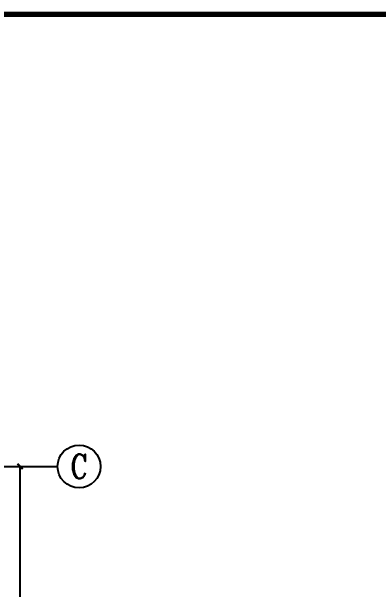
# Model space of a CAD drawing. Extents: x 54907 to 703237, y -798661 to -546661.
# Drawn here: x 235073 to 245340, y -753273 to -737086 of the extents above; entities that cross this region are included whole.
import ezdxf
from ezdxf.enums import TextEntityAlignment as Align

# ---------------------------------------------------------------- set-up
doc = ezdxf.new("R2010")
doc.units = 0
doc.header["$LTSCALE"] = 1000
doc.header["$MEASUREMENT"] = 0
for name, color, linetype in [('AXIS', 3, 'Continuous'), ('AXIS_TEXT', 7, 'Continuous'), ('PUB_TITLE', 4, 'Continuous')]:
    doc.layers.add(name, color=color, linetype=linetype)
doc.styles.add('_TCH_AXIS', font='COMPLEX', dxfattribs={"bigfont": 'GBCBIG'})
doc.styles.add('_TCH_DIM_T3', font='SIMPLEX', dxfattribs={"width": 0.705882, "bigfont": 'GBCBIG'})
doc.styles.add('COMPLEX', font='COMPLEX')
doc.dimstyles.new('_TCH_ARCH&&150', dxfattribs={"dimtxt": 446.25, "dimasz": 150, "dimexe": 375, "dimexo": 450, "dimgap": 150, "dimtad": 1, "dimdec": 0, "dimzin": 0, "dimdsep": 46, "dimtxsty": '_TCH_DIM_T3', "dimblk": 'ARCHTICK', "dimcen": 0.09, "dimclrt": 7, "dimazin": 2, "dimtfac": 1, "dimtdec": 0, "dimtix": 1, "dimtmove": 2, "dimatfit": 3, "dimldrblk": 'ARCHTICK', "dimfxl": 0, "dimtolj": 1, "dimtzin": 0, "dimarcsym": 0})

# ---------------------------------------------------------------- blocks, each defined once
blk = doc.blocks.new('_ArchTick')
at = {"color": 0, "linetype": 'ByBlock', "const_width": 0.4}
blk.add_lwpolyline([(-0.5, -0.5), (0.5, 0.5)], dxfattribs=at)
blk = doc.blocks.new('*D195')
at = {"layer": 'AXIS', "color": 0, "lineweight": -2}
for p, q in [((230812, -749829), (235687, -749829)), ((235312, -779329), (235312, -749829)), ((230812, -779329), (235687, -779329))]:
    blk.add_line(p, q, dxfattribs=at)
at = {"layer": 'Defpoints', "color": 0}
for p in [(230362, -749829), (235312, -749829), (230362, -779329)]:
    blk.add_point(p, dxfattribs=at)
at = {"layer": 'AXIS', "color": 0, "lineweight": -2, "xscale": 150, "yscale": 150, "zscale": 150}
for p, rotation in [((235312, -749829), 90), ((235312, -779329), 270)]:
    blk.add_blockref('_ArchTick', p, dxfattribs=dict(at, rotation=rotation))
at = {"layer": 'AXIS', "color": 7, "insert": (234939, -764579), "char_height": 446.2, "attachment_point": 5, "rotation": 90, "style": '_TCH_DIM_T3'}
blk.add_mtext('\\A1;29500', dxfattribs=at)
blk = doc.blocks.new('_AXISO')
blk.add_circle((0, 0), 0.5)
at = {"layer": 'AXIS_TEXT', "style": 'COMPLEX', "width": 1.041667}
blk.add_attdef('A', text='', height=0.56, dxfattribs=at).set_placement((-0.25, -0.28), (0.25, -0.28), align=Align.FIT)

msp = doc.modelspace()

# ---------------------------------------------------------------- linework, layer by layer
at = {"layer": 'AXIS'}
msp.add_line((230362, -749828.7), (236362, -749828.7), dxfattribs=at)
at = {"layer": 'PUB_TITLE', "const_width": 150}
msp.add_lwpolyline([(58806.6, -797161.4), (254256.6, -797161.4), (254256.6, -737161.4), (58806.6, -737161.4)], close=True, dxfattribs=at)

# ---------------------------------------------------------------- block references
at = {"layer": 'AXIS'}
ref = msp.add_blockref('_AXISO', (236962, -749828.7), dxfattribs=dict(at, xscale=1200, yscale=1200, zscale=1200))
ref.add_attrib('A', 'C', dxfattribs={"layer": 'AXIS_TEXT', "height": 683.5, "style": '_TCH_AXIS'}).set_placement((236717.9, -750170.4), (237206.1, -750170.4), align=Align.FIT)

# ---------------------------------------------------------------- dimensions: what is measured, and where the dimension line sits
dim = msp.add_aligned_dim(p1=(230362, -779328.7), p2=(230362, -749828.7), distance=-4950, dimstyle='_TCH_ARCH&&150', dxfattribs=at)
dim.commit()
dim.dimension.update_dxf_attribs({"geometry": '*D195', "text_midpoint": (234938.9, -764578.7)})

doc.saveas('drawing.dxf')
